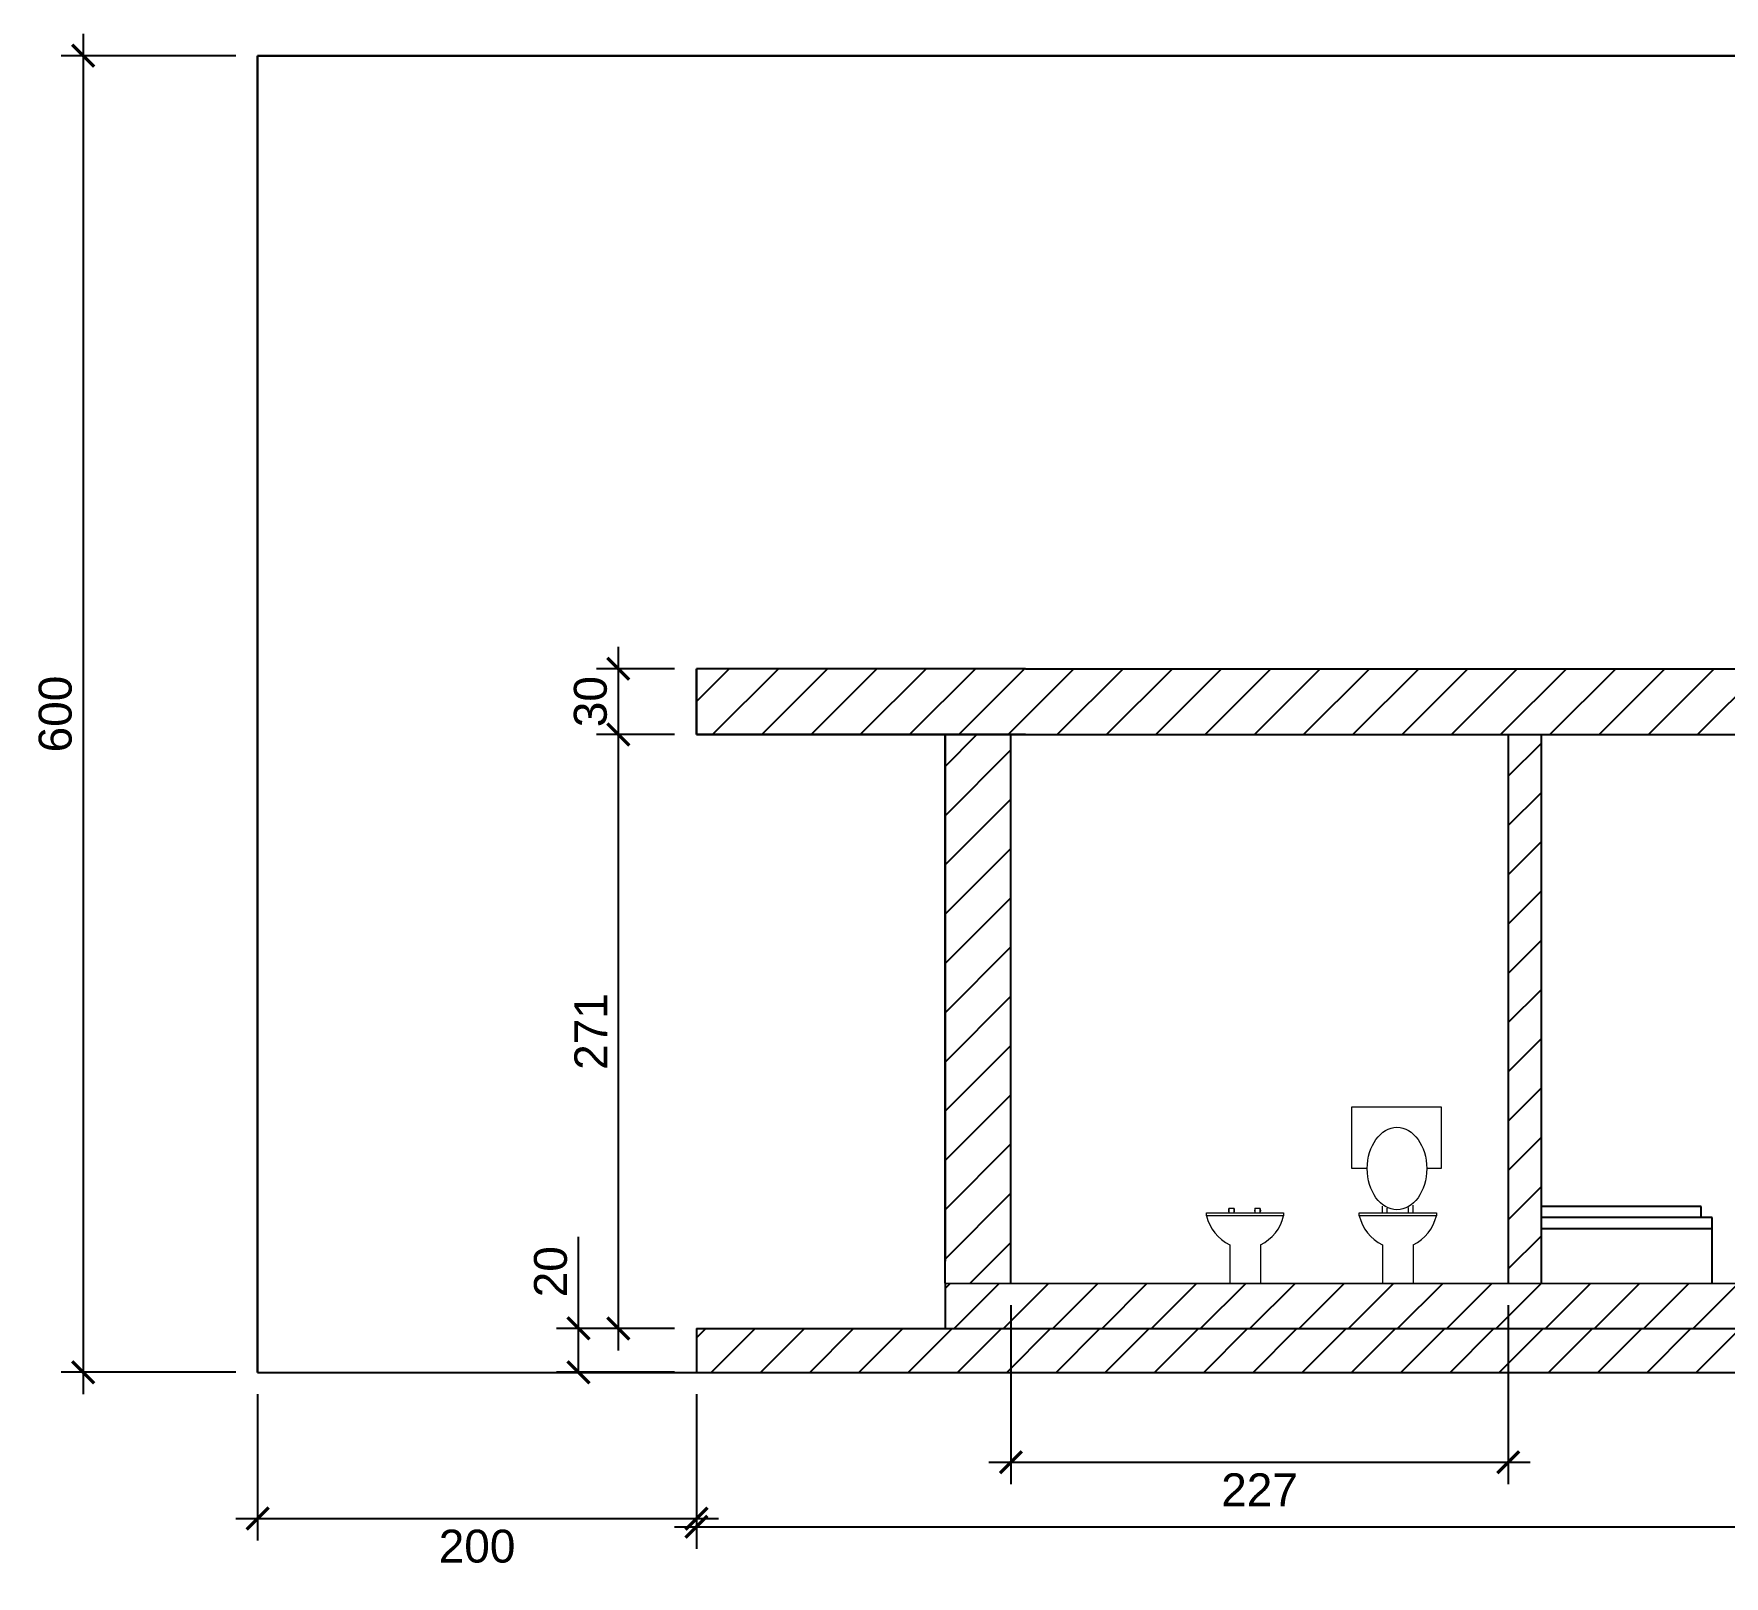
# Model space of a CAD drawing. Header units: centimetres. Extents: x -3096 to 17897, y -3131 to 15798.
# Drawn here: x 12028 to 12798, y 1946 to 2649 of the extents above; entities that cross this region are included whole.
import ezdxf

# ---------------------------------------------------------------- set-up
doc = ezdxf.new("R2010")
doc.units = ezdxf.units.CM
doc.layers.add('A-ANNO SYMB', color=3, linetype='Continuous', lineweight=13)
doc.styles.get("Standard").update_dxf_attribs({"font": 'Arial.ttf'})
doc.dimstyles.new('1_100', dxfattribs={"dimtxt": 15, "dimasz": 10, "dimexe": 10, "dimexo": 10, "dimgap": 5, "dimtad": 2, "dimdec": 0, "dimtxsty": 'Standard', "dimblk": 'ARCHTICK', "dimcen": 2.5, "dimdle": 10, "dimadec": 0, "dimazin": 0, "dimtfac": 1, "dimtdec": 0, "dimtmove": 0, "dimatfit": 3, "dimldrblk": 'ARCHTICK', "dimfxl": 1, "dimarcsym": 0})

# ---------------------------------------------------------------- blocks, each defined once
blk = doc.blocks.new('_ArchTick')
at = {"color": 0, "linetype": 'ByBlock', "const_width": 0.15}
blk.add_lwpolyline([(-0.5, -0.5), (0.5, 0.5)], dxfattribs=at)
blk = doc.blocks.new('*D37')
at = {"layer": 'A-ANNO SYMB', "color": 0, "lineweight": -2, "transparency": 16777216}
for p, q in [((12050.48, 2649.29), (12050.48, 2029.29)), ((12120.01, 2639.29), (12040.48, 2639.29)), ((12120.01, 2039.29), (12040.48, 2039.29))]:
    blk.add_line(p, q, dxfattribs=at)
at = {"layer": 'Defpoints', "color": 0, "transparency": 16777216}
for p in [(12130.01, 2639.29), (12050.48, 2039.29), (12130.01, 2039.29)]:
    blk.add_point(p, dxfattribs=at)
at = {"layer": 'A-ANNO SYMB', "color": 0, "lineweight": -2, "transparency": 16777216, "xscale": 10, "yscale": 10, "zscale": 10}
for p, rotation in [((12050.48, 2639.29), 90), ((12050.48, 2039.29), 270)]:
    blk.add_blockref('_ArchTick', p, dxfattribs=dict(at, rotation=rotation))
at = {"layer": 'A-ANNO SYMB', "color": 0, "transparency": 16777216, "insert": (12037.82, 2339.29), "char_height": 15, "attachment_point": 5, "rotation": 90}
blk.add_mtext('600', dxfattribs=at)
blk = doc.blocks.new('*D39')
at = {"layer": 'A-ANNO SYMB', "color": 0, "lineweight": -2, "transparency": 16777216}
for p, q in [((12130.01, 2029.29), (12130.01, 1962.63)), ((12330.01, 2029.29), (12330.01, 1962.63)), ((12120.01, 1972.63), (12340.01, 1972.63))]:
    blk.add_line(p, q, dxfattribs=at)
at = {"layer": 'Defpoints', "color": 0, "transparency": 16777216}
for p in [(12130.01, 2039.29), (12330.01, 2039.29), (12330.01, 1972.63)]:
    blk.add_point(p, dxfattribs=at)
at = {"layer": 'A-ANNO SYMB', "color": 0, "lineweight": -2, "transparency": 16777216, "xscale": 10, "yscale": 10, "zscale": 10, "rotation": 180}
blk.add_blockref('_ArchTick', (12130.01, 1972.63), dxfattribs=at)
at = {"layer": 'A-ANNO SYMB', "color": 0, "lineweight": -2, "transparency": 16777216, "xscale": 10, "yscale": 10, "zscale": 10}
blk.add_blockref('_ArchTick', (12330.01, 1972.63), dxfattribs=at)
at = {"layer": 'A-ANNO SYMB', "color": 0, "transparency": 16777216, "insert": (12230.01, 1959.97), "char_height": 15, "attachment_point": 5}
blk.add_mtext('200', dxfattribs=at)
blk = doc.blocks.new('*D40')
at = {"layer": 'A-ANNO SYMB', "color": 0, "lineweight": -2, "transparency": 16777216}
for p, q in [((12330.01, 2029.29), (12330.01, 1958.88)), ((13930.01, 2029.29), (13930.01, 1958.88)), ((12320.01, 1968.88), (13940.01, 1968.88))]:
    blk.add_line(p, q, dxfattribs=at)
at = {"layer": 'Defpoints', "color": 0, "transparency": 16777216}
for p in [(12330.01, 2039.29), (13930.01, 2039.29), (13930.01, 1968.88)]:
    blk.add_point(p, dxfattribs=at)
at = {"layer": 'A-ANNO SYMB', "color": 0, "lineweight": -2, "transparency": 16777216, "xscale": 10, "yscale": 10, "zscale": 10, "rotation": 180}
blk.add_blockref('_ArchTick', (12330.01, 1968.88), dxfattribs=at)
at = {"layer": 'A-ANNO SYMB', "color": 0, "lineweight": -2, "transparency": 16777216, "xscale": 10, "yscale": 10, "zscale": 10}
blk.add_blockref('_ArchTick', (13930.01, 1968.88), dxfattribs=at)
at = {"layer": 'A-ANNO SYMB', "color": 0, "transparency": 16777216, "insert": (13130.01, 1956.22), "char_height": 15, "attachment_point": 5}
blk.add_mtext('1600', dxfattribs=at)
blk = doc.blocks.new('*D42')
at = {"layer": 'A-ANNO SYMB', "color": 0, "lineweight": -2, "transparency": 16777216}
for p, q in [((12294.4, 2369.94), (12294.4, 2319.94)), ((12320.01, 2359.94), (12284.4, 2359.94)), ((12320.01, 2329.94), (12284.4, 2329.94))]:
    blk.add_line(p, q, dxfattribs=at)
at = {"layer": 'Defpoints', "color": 0, "transparency": 16777216}
for p in [(12330.01, 2359.94), (12294.4, 2329.94), (12330.01, 2329.94)]:
    blk.add_point(p, dxfattribs=at)
at = {"layer": 'A-ANNO SYMB', "color": 0, "lineweight": -2, "transparency": 16777216, "xscale": 10, "yscale": 10, "zscale": 10}
for p, rotation in [((12294.4, 2359.94), 90), ((12294.4, 2329.94), 270)]:
    blk.add_blockref('_ArchTick', p, dxfattribs=dict(at, rotation=rotation))
at = {"layer": 'A-ANNO SYMB', "color": 0, "transparency": 16777216, "insert": (12281.73, 2344.94), "char_height": 15, "attachment_point": 5, "rotation": 90}
blk.add_mtext('30', dxfattribs=at)
blk = doc.blocks.new('*D43')
at = {"layer": 'A-ANNO SYMB', "color": 0, "lineweight": -2, "transparency": 16777216}
for p, q in [((12294.4, 2339.94), (12294.4, 2049.29)), ((12320.01, 2329.94), (12284.4, 2329.94)), ((12320.01, 2059.29), (12284.4, 2059.29))]:
    blk.add_line(p, q, dxfattribs=at)
at = {"layer": 'Defpoints', "color": 0, "transparency": 16777216}
for p in [(12330.01, 2329.94), (12294.4, 2059.29), (12330.01, 2059.29)]:
    blk.add_point(p, dxfattribs=at)
at = {"layer": 'A-ANNO SYMB', "color": 0, "lineweight": -2, "transparency": 16777216, "xscale": 10, "yscale": 10, "zscale": 10}
for p, rotation in [((12294.4, 2329.94), 90), ((12294.4, 2059.29), 270)]:
    blk.add_blockref('_ArchTick', p, dxfattribs=dict(at, rotation=rotation))
at = {"layer": 'A-ANNO SYMB', "color": 0, "transparency": 16777216, "insert": (12281.87, 2194.61), "char_height": 15, "attachment_point": 5, "rotation": 90}
blk.add_mtext('271', dxfattribs=at)
blk = doc.blocks.new('*D44')
at = {"layer": 'A-ANNO SYMB', "color": 0, "lineweight": -2, "transparency": 16777216}
for p, q in [((12276.23, 2059.29), (12276.23, 2100.98)), ((12276.23, 2039.29), (12276.23, 2069.29)), ((12320.01, 2059.29), (12266.23, 2059.29)), ((12320.01, 2039.29), (12266.23, 2039.29))]:
    blk.add_line(p, q, dxfattribs=at)
at = {"layer": 'Defpoints', "color": 0, "transparency": 16777216}
for p in [(12330.01, 2059.29), (12276.23, 2039.29), (12330.01, 2039.29)]:
    blk.add_point(p, dxfattribs=at)
at = {"layer": 'A-ANNO SYMB', "color": 0, "lineweight": -2, "transparency": 16777216, "xscale": 10, "yscale": 10, "zscale": 10}
for p, rotation in [((12276.23, 2059.29), 90), ((12276.23, 2039.29), 270)]:
    blk.add_blockref('_ArchTick', p, dxfattribs=dict(at, rotation=rotation))
at = {"layer": 'A-ANNO SYMB', "color": 0, "transparency": 16777216, "insert": (12263.57, 2085.13), "char_height": 15, "attachment_point": 5, "rotation": 90}
blk.add_mtext('20', dxfattribs=at)
blk = doc.blocks.new('*D75')
at = {"layer": 'A-ANNO SYMB', "color": 0, "lineweight": -2, "transparency": 16777216}
for p, q in [((12473.33, 2069.94), (12473.33, 1988.29)), ((12700.01, 2069.94), (12700.01, 1988.29)), ((12463.33, 1998.29), (12710.01, 1998.29))]:
    blk.add_line(p, q, dxfattribs=at)
at = {"layer": 'Defpoints', "color": 0, "transparency": 16777216}
for p in [(12473.33, 2079.94), (12700.01, 2079.94), (12700.01, 1998.29)]:
    blk.add_point(p, dxfattribs=at)
at = {"layer": 'A-ANNO SYMB', "color": 0, "lineweight": -2, "transparency": 16777216, "xscale": 10, "yscale": 10, "zscale": 10, "rotation": 180}
blk.add_blockref('_ArchTick', (12473.33, 1998.29), dxfattribs=at)
at = {"layer": 'A-ANNO SYMB', "color": 0, "lineweight": -2, "transparency": 16777216, "xscale": 10, "yscale": 10, "zscale": 10}
blk.add_blockref('_ArchTick', (12700.01, 1998.29), dxfattribs=at)
at = {"layer": 'A-ANNO SYMB', "color": 0, "transparency": 16777216, "insert": (12586.67, 1985.76), "char_height": 15, "attachment_point": 5}
blk.add_mtext('227', dxfattribs=at)

msp = doc.modelspace()

# ---------------------------------------------------------------- hatches: boundary and pattern name
at = {"transparency": 33554508}
h = msp.add_hatch(dxfattribs=at)
h.set_pattern_fill('ANSI31', color=256, scale=5)
h.set_pattern_definition([(45, (10118.907, 0), (-11.22532, 11.22532), [])])
h.paths.add_polyline_path([(13803.33, 2079.23), (12443.33, 2079.89), (12443.33, 2059.23), (13803.33, 2059.23)])
h = msp.add_hatch(dxfattribs=at)
h.set_pattern_fill('ANSI31', color=256, scale=5)
h.set_pattern_definition([(45, (10125.583, -14.767), (-11.22532, 11.22532), [])])
h.paths.add_polyline_path([(12330, 2059.23), (12330, 2039.23), (13930, 2039.23), (13930, 2059.23)])

# ---------------------------------------------------------------- linework, layer by layer
for p, q in [((12130, 2639.23), (14130, 2639.23)), ((12130, 2039.23), (12130, 2639.23)), ((13110.77, 2639.23), (12130, 2639.23)), ((12130, 2639.23), (12130, 2039.23)), ((12480, 2359.89), (12330, 2359.89)), ((12330, 2359.89), (12330, 2329.89)), ((12330, 2329.89), (12330, 2359.89)), ((12480, 2359.89), (13780, 2359.89)), ((12330, 2329.89), (13780, 2329.89)), ((12480, 2329.89), (12330, 2329.89)), ((12443.33, 2079.89), (12443.33, 2329.89)), ((12443.33, 2329.89), (12443.33, 2089.89)), ((12443.33, 2079.89), (12443.33, 2329.89)), ((12473.33, 2079.89), (12473.33, 2329.89)), ((12700, 2329.89), (12700, 2079.89)), ((12715, 2329.89), (12715, 2079.89)), ((12788, 2114.89), (12715, 2114.89)), ((12788, 2109.89), (12788, 2114.89)), ((12793, 2109.89), (12715, 2109.89)), ((12715, 2104.89), (12793, 2104.89)), ((12793, 2079.89), (12793, 2109.89)), ((12443.33, 2079.89), (13803.33, 2079.23)), ((12443.33, 2079.89), (12443.33, 2059.23)), ((12330, 2059.23), (13930, 2059.23)), ((12330, 2059.23), (12330, 2039.23)), ((12480, 2059.23), (12480, 2059.23)), ((12330, 2043.13), (12330, 2043.13)), ((12130, 2039.23), (12330, 2039.23)), ((12330, 2039.23), (13930, 2039.23))]:
    msp.add_line(p, q)
at = {"linetype": 'Continuous', "transparency": 33554508}
for p, q in [((12330, 2345.01), (12344.88, 2359.89)), ((12337.33, 2329.89), (12367.33, 2359.89)), ((12359.78, 2329.89), (12389.78, 2359.89)), ((12382.23, 2329.89), (12412.23, 2359.89)), ((12404.68, 2329.89), (12434.68, 2359.89)), ((12427.13, 2329.89), (12457.13, 2359.89)), ((12449.58, 2329.89), (12479.58, 2359.89)), ((12472.03, 2329.89), (12502.03, 2359.89)), ((12494.48, 2329.89), (12524.48, 2359.89)), ((12516.93, 2329.89), (12546.93, 2359.89)), ((12539.38, 2329.89), (12569.38, 2359.89)), ((12561.84, 2329.89), (12591.84, 2359.89)), ((12584.29, 2329.89), (12614.29, 2359.89)), ((12606.74, 2329.89), (12636.74, 2359.89)), ((12629.19, 2329.89), (12659.19, 2359.89)), ((12651.64, 2329.89), (12681.64, 2359.89)), ((12674.09, 2329.89), (12704.09, 2359.89)), ((12696.54, 2329.89), (12726.54, 2359.89)), ((12718.99, 2329.89), (12748.99, 2359.89)), ((12741.44, 2329.89), (12771.44, 2359.89)), ((12763.89, 2329.89), (12793.89, 2359.89)), ((12786.34, 2329.89), (12816.34, 2359.89)), ((12443.33, 2315.41), (12457.81, 2329.89)), ((12443.33, 2292.95), (12473.33, 2322.95)), ((12700, 2310.9), (12715, 2325.9)), ((12443.33, 2270.5), (12473.33, 2300.5)), ((12700, 2288.45), (12715, 2303.45)), ((12700, 2266), (12715, 2281)), ((12443.33, 2248.05), (12473.33, 2278.05)), ((12700, 2243.55), (12715, 2258.55)), ((12443.33, 2225.6), (12473.33, 2255.6)), ((12700, 2221.1), (12715, 2236.1)), ((12443.33, 2203.15), (12473.33, 2233.15)), ((12700, 2198.65), (12715, 2213.65)), ((12443.33, 2180.7), (12473.33, 2210.7)), ((12443.33, 2158.25), (12473.33, 2188.25)), ((12700, 2176.2), (12715, 2191.2)), ((12443.33, 2135.8), (12473.33, 2165.8)), ((12700, 2153.74), (12715, 2168.74)), ((12443.33, 2113.35), (12473.33, 2143.35)), ((12700, 2131.29), (12715, 2146.29)), ((12443.33, 2090.9), (12473.33, 2120.9)), ((12700, 2108.84), (12715, 2123.84)), ((12454.76, 2079.89), (12473.33, 2098.45)), ((12700, 2086.39), (12715, 2101.39))]:
    msp.add_line(p, q, dxfattribs=at)
at = {"color": 7, "lineweight": 0}
for p, q in [((12628.75, 2132.14), (12628.75, 2160.22)), ((12628.75, 2160.22), (12669.47, 2160.22)), ((12669.47, 2160.22), (12669.47, 2132.14)), ((12635.77, 2132.14), (12628.75, 2132.14)), ((12669.47, 2132.14), (12662.86, 2132.14)), ((12562.53, 2110.63), (12562.53, 2112.03)), ((12562.53, 2112.03), (12597.64, 2112.03)), ((12572.8, 2112.03), (12572.8, 2114.14)), ((12572.8, 2114.14), (12574.91, 2114.14)), ((12574.91, 2114.14), (12574.91, 2112.03)), ((12584.73, 2112.03), (12584.73, 2114.14)), ((12584.73, 2114.14), (12586.83, 2114.14)), ((12586.83, 2114.14), (12586.83, 2112.03)), ((12597.64, 2112.03), (12597.64, 2110.63)), ((12632.14, 2110.63), (12632.14, 2112.03)), ((12632.14, 2112.03), (12667.25, 2112.03)), ((12642.67, 2112.03), (12642.67, 2115.08)), ((12644.78, 2112.03), (12644.78, 2114.13)), ((12654.61, 2112.03), (12654.61, 2114.43)), ((12656.72, 2112.03), (12656.72, 2115.53)), ((12667.25, 2112.03), (12667.25, 2110.63)), ((12597.64, 2110.63), (12562.53, 2110.63)), ((12667.25, 2110.63), (12632.14, 2110.63)), ((12573.07, 2097.44), (12573.07, 2079.89)), ((12587.11, 2097.44), (12587.11, 2079.89)), ((12642.67, 2097.44), (12642.67, 2079.89)), ((12656.72, 2097.44), (12656.72, 2079.89))]:
    msp.add_line(p, q, dxfattribs=at)
for centre, radius, start, end in [((12574.21, 2113.09), 1.75, 143.06524, 216.93476), ((12573.51, 2113.09), 1.75, 323.06524, 36.93476), ((12586.13, 2113.09), 1.75, 143.06524, 216.93476), ((12585.43, 2113.09), 1.75, 323.06524, 36.93476), ((12581.56, 2115.02), 19.53, 193.00419, 244.20764), ((12578.61, 2115.02), 19.53, 295.79236, 346.99581), ((12651.17, 2115.02), 19.53, 193.00419, 244.20764), ((12648.22, 2115.02), 19.53, 295.79236, 346.99581)]:
    msp.add_arc(centre, radius, start, end, dxfattribs=at)
msp.add_ellipse((12649.31, 2132.14), major_axis=(0, -18.8), ratio=0.720583, dxfattribs=at)

# ---------------------------------------------------------------- dimensions: what is measured, and where the dimension line sits
at = {"layer": 'A-ANNO SYMB'}
for base, p1, p2, picture, middle in [((12050.48, 2039.29), (12130.01, 2639.29), (12130.01, 2039.29), '*D37', (12037.82, 2339.29)), ((12294.4, 2059.29), (12330.01, 2329.94), (12330.01, 2059.29), '*D43', (12281.87, 2194.61))]:
    dim = msp.add_linear_dim(base=base, p1=p1, p2=p2, angle=90, dimstyle='1_100', dxfattribs=at)
    dim.commit()
    dim.dimension.update_dxf_attribs({"geometry": picture, "text_midpoint": middle})
for base, p1, p2, picture, middle in [((12294.4, 2329.94), (12330.01, 2359.94), (12330.01, 2329.94), '*D42', (12294.4, 2344.94)), ((12276.23, 2039.29), (12330.01, 2059.29), (12330.01, 2039.29), '*D44', (12276.23, 2085.13))]:
    dim = msp.add_linear_dim(base=base, p1=p1, p2=p2, angle=90, dimstyle='1_100', dxfattribs=at)
    dim.commit()
    dim.dimension.update_dxf_attribs({"geometry": picture, "text_midpoint": middle, "dimtype": 160})
for base, p1, p2, picture, middle in [((12700.01, 1998.29), (12473.33, 2079.94), (12700.01, 2079.94), '*D75', (12586.67, 1998.29)), ((12330.01, 1972.63), (12130.01, 2039.29), (12330.01, 2039.29), '*D39', (12230.01, 1972.63)), ((13930.01, 1968.88), (12330.01, 2039.29), (13930.01, 2039.29), '*D40', (13130.01, 1968.88))]:
    dim = msp.add_linear_dim(base=base, p1=p1, p2=p2, dimstyle='1_100', dxfattribs=at)
    dim.commit()
    dim.dimension.update_dxf_attribs({"geometry": picture, "text_midpoint": middle, "dimtype": 160})

doc.saveas('drawing.dxf')
